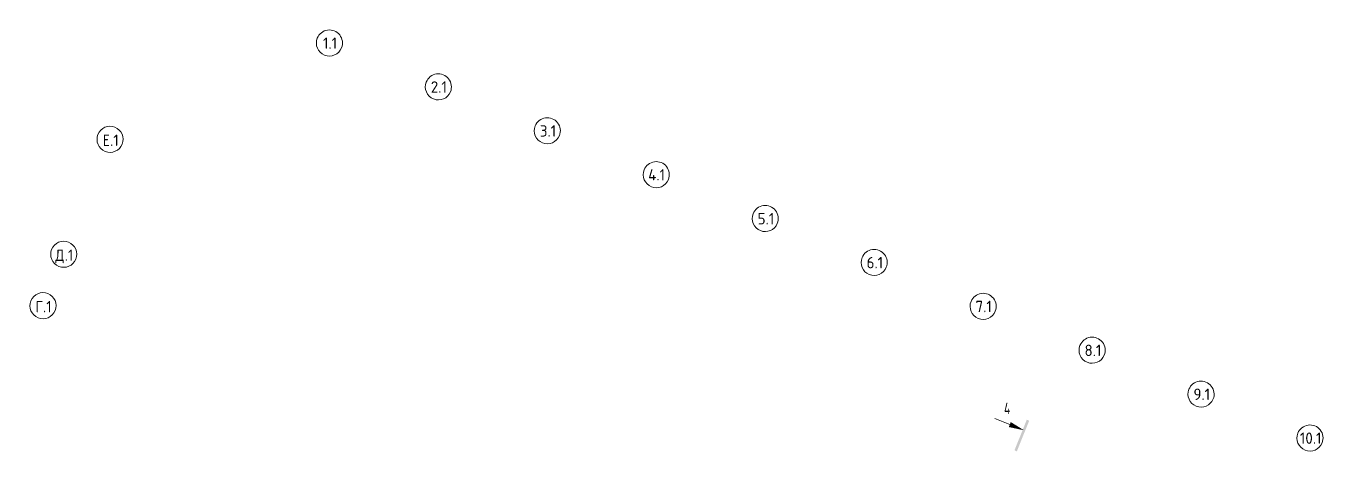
# Model space of a CAD drawing. Header units: millimetres. Extents: x -584918 to 2941280, y 3000189 to 4229862.
# Drawn here: x -467173 to -427303, y 4062768 to 4075919 of the extents above; entities that cross this region are included whole.
import ezdxf

# ---------------------------------------------------------------- set-up
doc = ezdxf.new("R2010")
doc.units = ezdxf.units.MM
doc.layers.add('Оси', color=7, linetype='Continuous', lineweight=0)
doc.layers.add('Разрезы', color=7, linetype='Continuous', lineweight=0)
doc.styles.add('GOST Common_1', font='', dxfattribs={"height": 700})
doc.styles.add('GOST Common_5', font='', dxfattribs={"width": 0.9, "height": 500})
doc.styles.get('GOST Common_1').set_extended_font_data('GOST Common')
doc.styles.get('GOST Common_5').set_extended_font_data('GOST Common')

# ---------------------------------------------------------------- blocks, each defined once
blk = doc.blocks.new('Ось сетки - Круг_Ø8 мм-6577-АР Этаж 03')
at = {"layer": 'Оси'}
for start, end in [(360, 180), (180, 360)]:
    blk.add_arc((0, 0), 4, start, end, dxfattribs=at)
blk = doc.blocks.new('Разрез - Номер вида спереди_3_5 мм-64067-АР Этаж 03')
at = {"layer": 'Разрезы'}
for points in [[(9.8, 0.4), (9.8, -0.39), (-0.33, -0.39), (-0.33, 0.4)], [(2.18, -4.67), (3, 0), (3.82, -4.67)]]:
    blk.add_hatch(color=256, dxfattribs=at).paths.add_polyline_path(points)
at = {"layer": 'Разрезы', "lineweight": 20}
blk.add_line((3, -3), (3, -9.66), dxfattribs=at)

msp = doc.modelspace()

# ---------------------------------------------------------------- block references
at = {"layer": 'Оси'}
for p, xscale, yscale, zscale, rotation in [((-457875.047, 4075398.777), 99.99999999999994, 99.99999999999994, 99.99999999999994, 338.0513009164571), ((-454535.979, 4074053.182), 99.99999999999994, 99.99999999999994, 99.99999999999994, 338.0513009164571), ((-451196.911, 4072707.588), 99.99999999999994, 99.99999999999994, 99.99999999999994, 338.0513009164571), ((-464596.716, 4072446.502), 99.99999999999993, 99.99999999999993, 99.99999999999993, 248.0513009164574), ((-447857.843, 4071361.993), 99.99999999999994, 99.99999999999994, 99.99999999999994, 338.0513009164571), ((-444518.775, 4070016.398), 99.99999999999994, 99.99999999999994, 99.99999999999994, 338.0513009164571), ((-466017.065, 4068921.93), 99.99999999999993, 99.99999999999993, 99.99999999999993, 248.0513009164574), ((-441179.707, 4068670.804), 99.99999999999994, 99.99999999999994, 99.99999999999994, 338.0513009164571), ((-466652.485, 4067345.148), 99.99999999999993, 99.99999999999993, 99.99999999999993, 248.0513009164574), ((-437840.639, 4067325.209), 99.99999999999994, 99.99999999999994, 99.99999999999994, 338.0513009164571), ((-434501.571, 4065979.615), 99.99999999999994, 99.99999999999994, 99.99999999999994, 338.0513009164571), ((-431162.503, 4064634.02), 99.99999999999994, 99.99999999999994, 99.99999999999994, 338.0513009164571), ((-427823.435, 4063288.426), 99.99999999999994, 99.99999999999994, 99.99999999999994, 338.0513009164571)]:
    msp.add_blockref('Ось сетки - Круг_Ø8 мм-6577-АР Этаж 03', p, dxfattribs=dict(at, xscale=xscale, yscale=yscale, zscale=zscale, rotation=rotation))
at = {"layer": 'Разрезы', "xscale": 99.99999999999993, "yscale": 99.99999999999993, "zscale": 99.99999999999993, "rotation": 248.0513009164565}
msp.add_blockref('Разрез - Номер вида спереди_3_5 мм-64067-АР Этаж 03', (-436478.196, 4063804.586), dxfattribs=at)

# ---------------------------------------------------------------- texts
at = {"layer": 'Оси', "char_height": 350, "attachment_point": 1, "style": 'GOST Common_1'}
for s, insert, width in [('1.1', (-458071.957, 4075569.166), 490.63275), ('2.1', (-454768.439, 4074223.571), 577.215), ('3.1', (-451426.221, 4072877.976), 569.99981), ('\\fGOST Common|b0|i0|c204|p34|;\\W.9;Е', (-464822.433, 4072592.669), 274.17712), ('.1', (-464596.214, 4072592.669), 303.03787), ('4.1', (-448105.153, 4071532.382), 613.29094), ('5.1', (-444751.235, 4070186.787), 577.215), ('\\fGOST Common|b0|i0|c204|p34|;\\W.9;Д', (-466272.483, 4069068.097), 346.329), ('.1', (-465986.733, 4069068.097), 303.03787), ('6.1', (-441412.167, 4068841.193), 577.215), ('\\fGOST Common|b0|i0|c204|p34|;\\W.9;Г', (-466878.202, 4067491.315), 274.17712), ('.1', (-466651.984, 4067491.315), 303.03787), ('7.1', (-438073.099, 4067495.598), 577.215), ('8.1', (-434734.031, 4066150.004), 577.215), ('9.1', (-431394.963, 4064804.409), 577.215), ('10.1', (-428133.295, 4063458.814), 764.80987)]:
    msp.add_mtext(s, dxfattribs=dict(at, insert=insert, width=width))
at = {"layer": 'Разрезы', "insert": (-437202.736, 4064369.735), "char_height": 350, "width": 275.7805, "attachment_point": 1, "style": 'GOST Common_5'}
msp.add_mtext('\\fGOST Common|b0|i0|c204|p34|;\\W.8;4', dxfattribs=at)

doc.saveas('drawing.dxf')
